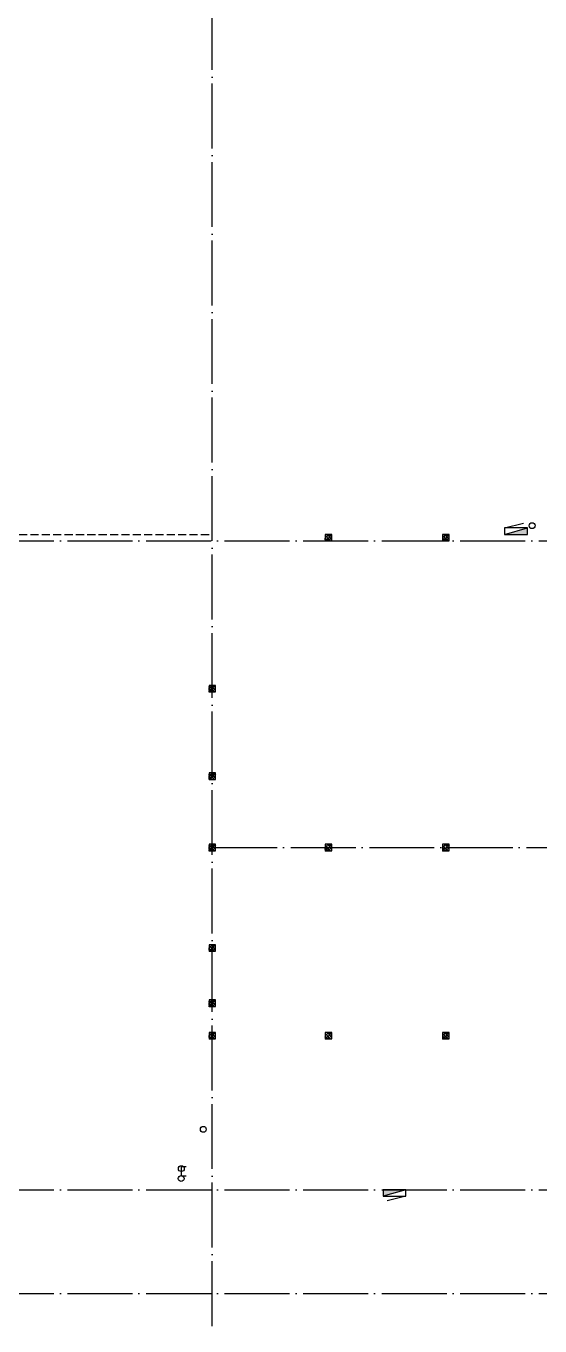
# Model space of a CAD drawing. Extents: x 6843040 to 15500510, y -6507076 to -4940511.
# Drawn here: x 7740660 to 7756494, y -5554702 to -5514627 of the extents above; entities that cross this region are included whole.
import ezdxf

# ---------------------------------------------------------------- set-up
doc = ezdxf.new("R2010")
doc.units = 0
doc.header["$LTSCALE"] = 1000
doc.header["$MEASUREMENT"] = 0
doc.linetypes.add('DASH', pattern=[0.35, 0.25, -0.1])
doc.linetypes.add('DOTE', pattern=[2.42, 2, -0.2, 0.02, -0.2])
for name, color, linetype in [('COLUMN', 10, 'Continuous'), ('DOTE', 8, 'DOTE'), ('EQUIP_消火栓', 7, 'Continuous'), ('FLOOR', 9, 'Continuous'), ('plan-1', 40, 'Continuous'), ('PUB_HATCH', 8, 'Continuous'), ('S_SURFACE', 6, 'Continuous'), ('VPIPE-消防', 1, 'Continuous'), ('VPIPE-雨水', 4, 'Continuous')]:
    doc.layers.add(name, color=color, linetype=linetype)

# ---------------------------------------------------------------- blocks, each defined once
blk = doc.blocks.new('1GZ')
at = {"layer": 'PUB_HATCH'}
h = blk.add_hatch(dxfattribs=at)
h.set_pattern_fill('钢筋混凝土', color=256, scale=25, angle=90, style=0)
h.set_pattern_definition([(134.999998, (65159.09, -463766.916), (-44.194175, -44.194172), []), (140, (65159.09, -463766.92), (15.68804, 179.315045), [18.75, -206.25]), (85, (65159.09, -463766.92), (-188.048035, -34.68783), [15, -165]), (190.4514, (65160.4, -463751.97), (-172.35988, 144.62735), [15.93505, -175.28553]), (136.1842, (65109.09, -463766.92), (41.37976, 266.81026), [28.125, -309.375]), (186.6356, (65112.54, -463744.68), (-243.52946, 233.66568), [23.90257, -262.92825]), (81.1842, (65109.1, -463766.92), (-243.52964, 233.6655), [22.5, -247.5]), (111, (65121.59, -463741.92), (100.65473, 149.22676), [18.75, -206.25]), (56, (65121.59, -463741.92), (-181.28751, 60.82884), [15, -165]), (161.4514, (65129.98, -463729.48), (-80.63262, 210.05566), [15.93505, -175.28553]), (127.499998, (65159.09, -463766.916), (-83.223463, 3.039967), [0, -163, 0, -167.5, 0, -165.625]), (97.499998, (65159.09, -463766.92), (-98.602926, 65.767388), [0, -95.5, 0, -159.25, 0, -63.125]), (57.499998, (65159.09, -463822.666), (5.638722, 133.455609), [0, -62.5, 0, -195, 0, -258.75]), (47.499998, (65159.09, -463847.67), (-25.02624, 145.796543), [0, -81.25, 0, -129.5, 0, -183.75])])
edge = h.paths.add_edge_path()
edge.add_line((371575, -196285), (371375, -196285))
edge.add_line((371575, -196285), (371575, -196085))
edge.add_line((371575, -196085), (371375, -196085))
edge.add_line((371375, -196085), (371375, -196285))
h = blk.add_hatch(dxfattribs=at)
h.set_pattern_fill('钢筋混凝土', color=256, scale=25, angle=90, style=0)
h.set_pattern_definition([(134.999998, (68776.92, -463766.916), (-44.194175, -44.194172), []), (140, (68776.92, -463766.92), (15.68804, 179.315045), [18.75, -206.25]), (85, (68776.92, -463766.92), (-188.048035, -34.68783), [15, -165]), (190.4514, (68778.23, -463751.97), (-172.35988, 144.62735), [15.93505, -175.28553]), (136.1842, (68726.92, -463766.92), (41.37976, 266.81026), [28.125, -309.375]), (186.6356, (68730.37, -463744.68), (-243.52946, 233.66568), [23.90257, -262.92825]), (81.1842, (68726.92, -463766.92), (-243.52964, 233.6655), [22.5, -247.5]), (111, (68739.42, -463741.92), (100.65473, 149.22676), [18.75, -206.25]), (56, (68739.42, -463741.92), (-181.28751, 60.82884), [15, -165]), (161.4514, (68747.8, -463729.48), (-80.63262, 210.05566), [15.93505, -175.28553]), (127.499998, (68776.92, -463766.916), (-83.223463, 3.039967), [0, -163, 0, -167.5, 0, -165.625]), (97.499998, (68776.92, -463766.92), (-98.602926, 65.767388), [0, -95.5, 0, -159.25, 0, -63.125]), (57.499998, (68776.92, -463822.666), (5.638722, 133.455609), [0, -62.5, 0, -195, 0, -258.75]), (47.499998, (68776.92, -463847.67), (-25.02624, 145.796543), [0, -81.25, 0, -129.5, 0, -183.75])])
edge = h.paths.add_edge_path()
edge.add_line((375193, -196285), (374993, -196285))
edge.add_line((375193, -196285), (375193, -196085))
edge.add_line((375193, -196085), (374993, -196085))
edge.add_line((374993, -196085), (374993, -196285))
h = blk.add_hatch(dxfattribs=at)
h.set_pattern_fill('钢筋混凝土', color=256, scale=25, angle=90, style=0)
h.set_pattern_definition([(134.999998, (61578.19, -468417.32), (-44.194175, -44.194172), []), (140, (61578.19, -468417.32), (15.68804, 179.315045), [18.75, -206.25]), (85, (61578.19, -468417.32), (-188.048035, -34.68783), [15, -165]), (190.4514, (61579.5, -468402.38), (-172.35988, 144.62735), [15.93505, -175.28553]), (136.1842, (61528.2, -468417.32), (41.37976, 266.81026), [28.125, -309.375]), (186.6356, (61531.64, -468395.09), (-243.52946, 233.66568), [23.90257, -262.92825]), (81.1842, (61528.2, -468417.32), (-243.52964, 233.6655), [22.5, -247.5]), (111, (61540.69, -468392.32), (100.65473, 149.22676), [18.75, -206.25]), (56, (61540.69, -468392.32), (-181.28751, 60.82884), [15, -165]), (161.4514, (61549.08, -468379.88), (-80.63262, 210.05566), [15.93505, -175.28553]), (127.499998, (61578.19, -468417.32), (-83.223463, 3.039967), [0, -163, 0, -167.5, 0, -165.625]), (97.499998, (61578.19, -468417.32), (-98.602926, 65.767388), [0, -95.5, 0, -159.25, 0, -63.125]), (57.499998, (61578.19, -468473.07), (5.638722, 133.455609), [0, -62.5, 0, -195, 0, -258.75]), (47.499998, (61578.19, -468498.07), (-25.02624, 145.796543), [0, -81.25, 0, -129.5, 0, -183.75])])
edge = h.paths.add_edge_path()
edge.add_line((367995, -200936), (367795, -200936))
edge.add_line((367995, -200936), (367995, -200736))
edge.add_line((367995, -200736), (367795, -200736))
edge.add_line((367795, -200736), (367795, -200936))
h = blk.add_hatch(dxfattribs=at)
h.set_pattern_fill('钢筋混凝土', color=256, scale=25, angle=90, style=0)
h.set_pattern_definition([(134.999998, (61578.19, -471117.32), (-44.194175, -44.194172), []), (140, (61578.19, -471117.32), (15.68804, 179.315045), [18.75, -206.25]), (85, (61578.19, -471117.32), (-188.048035, -34.68783), [15, -165]), (190.4514, (61579.5, -471102.38), (-172.35988, 144.62735), [15.93505, -175.28553]), (136.1842, (61528.2, -471117.32), (41.37976, 266.81026), [28.125, -309.375]), (186.6356, (61531.64, -471095.09), (-243.52946, 233.66568), [23.90257, -262.92825]), (81.1842, (61528.2, -471117.32), (-243.52964, 233.6655), [22.5, -247.5]), (111, (61540.69, -471092.32), (100.65473, 149.22676), [18.75, -206.25]), (56, (61540.69, -471092.32), (-181.28751, 60.82884), [15, -165]), (161.4514, (61549.08, -471079.88), (-80.63262, 210.05566), [15.93505, -175.28553]), (127.499998, (61578.19, -471117.32), (-83.223463, 3.039967), [0, -163, 0, -167.5, 0, -165.625]), (97.499998, (61578.19, -471117.32), (-98.602926, 65.767388), [0, -95.5, 0, -159.25, 0, -63.125]), (57.499998, (61578.19, -471173.07), (5.638722, 133.455609), [0, -62.5, 0, -195, 0, -258.75]), (47.499998, (61578.19, -471198.07), (-25.02624, 145.796543), [0, -81.25, 0, -129.5, 0, -183.75])])
edge = h.paths.add_edge_path()
edge.add_line((367995, -203636), (367795, -203636))
edge.add_line((367995, -203636), (367995, -203436))
edge.add_line((367995, -203436), (367795, -203436))
edge.add_line((367795, -203436), (367795, -203636))
h = blk.add_hatch(dxfattribs=at)
h.set_pattern_fill('钢筋混凝土', color=256, scale=25, angle=90, style=0)
h.set_pattern_definition([(134.999998, (61578.19, -473317.32), (-44.194175, -44.194172), []), (140, (61578.19, -473317.32), (15.68804, 179.315045), [18.75, -206.25]), (85, (61578.19, -473317.32), (-188.048035, -34.68783), [15, -165]), (190.4514, (61579.5, -473302.38), (-172.35988, 144.62735), [15.93505, -175.28553]), (136.1842, (61528.2, -473317.32), (41.37976, 266.81026), [28.125, -309.375]), (186.6356, (61531.64, -473295.09), (-243.52946, 233.66568), [23.90257, -262.92825]), (81.1842, (61528.2, -473317.32), (-243.52964, 233.6655), [22.5, -247.5]), (111, (61540.69, -473292.32), (100.65473, 149.22676), [18.75, -206.25]), (56, (61540.69, -473292.32), (-181.28751, 60.82884), [15, -165]), (161.4514, (61549.08, -473279.88), (-80.63262, 210.05566), [15.93505, -175.28553]), (127.499998, (61578.19, -473317.32), (-83.223463, 3.039967), [0, -163, 0, -167.5, 0, -165.625]), (97.499998, (61578.19, -473317.32), (-98.602926, 65.767388), [0, -95.5, 0, -159.25, 0, -63.125]), (57.499998, (61578.19, -473373.07), (5.638722, 133.455609), [0, -62.5, 0, -195, 0, -258.75]), (47.499998, (61578.19, -473398.07), (-25.02624, 145.796543), [0, -81.25, 0, -129.5, 0, -183.75])])
edge = h.paths.add_edge_path()
edge.add_line((367995, -205836), (367795, -205836))
edge.add_line((367995, -205836), (367995, -205636))
edge.add_line((367995, -205636), (367795, -205636))
edge.add_line((367795, -205636), (367795, -205836))
h = blk.add_hatch(dxfattribs=at)
h.set_pattern_fill('钢筋混凝土', color=256, scale=25, angle=90, style=0)
h.set_pattern_definition([(134.999998, (65159.085, -473317.32), (-44.194175, -44.194172), []), (140, (65159.09, -473317.32), (15.68804, 179.315045), [18.75, -206.25]), (85, (65159.09, -473317.32), (-188.048035, -34.68783), [15, -165]), (190.4514, (65160.4, -473302.38), (-172.35988, 144.62735), [15.93505, -175.28553]), (136.1842, (65109.09, -473317.32), (41.37976, 266.81026), [28.125, -309.375]), (186.6356, (65112.53, -473295.09), (-243.52946, 233.66568), [23.90257, -262.92825]), (81.1842, (65109.09, -473317.32), (-243.52964, 233.6655), [22.5, -247.5]), (111, (65121.59, -473292.32), (100.65473, 149.22676), [18.75, -206.25]), (56, (65121.59, -473292.32), (-181.28751, 60.82884), [15, -165]), (161.4514, (65129.97, -473279.88), (-80.63262, 210.05566), [15.93505, -175.28553]), (127.499998, (65159.085, -473317.32), (-83.223463, 3.039967), [0, -163, 0, -167.5, 0, -165.625]), (97.499998, (65159.085, -473317.32), (-98.602926, 65.767388), [0, -95.5, 0, -159.25, 0, -63.125]), (57.499998, (65159.085, -473373.07), (5.638722, 133.455609), [0, -62.5, 0, -195, 0, -258.75]), (47.499998, (65159.09, -473398.07), (-25.02624, 145.796543), [0, -81.25, 0, -129.5, 0, -183.75])])
edge = h.paths.add_edge_path()
edge.add_line((371575, -205836), (371375, -205836))
edge.add_line((371575, -205836), (371575, -205636))
edge.add_line((371575, -205636), (371375, -205636))
edge.add_line((371375, -205636), (371375, -205836))
h = blk.add_hatch(dxfattribs=at)
h.set_pattern_fill('钢筋混凝土', color=256, scale=25, angle=90, style=0)
h.set_pattern_definition([(134.999998, (68776.915, -473317.32), (-44.194175, -44.194172), []), (140, (68776.91, -473317.32), (15.68804, 179.315045), [18.75, -206.25]), (85, (68776.91, -473317.32), (-188.048035, -34.68783), [15, -165]), (190.4514, (68778.22, -473302.38), (-172.35988, 144.62735), [15.93505, -175.28553]), (136.1842, (68726.91, -473317.32), (41.37976, 266.81026), [28.125, -309.375]), (186.6356, (68730.36, -473295.09), (-243.52946, 233.66568), [23.90257, -262.92825]), (81.1842, (68726.91, -473317.32), (-243.52964, 233.6655), [22.5, -247.5]), (111, (68739.41, -473292.32), (100.65473, 149.22676), [18.75, -206.25]), (56, (68739.41, -473292.32), (-181.28751, 60.82884), [15, -165]), (161.4514, (68747.8, -473279.88), (-80.63262, 210.05566), [15.93505, -175.28553]), (127.499998, (68776.915, -473317.32), (-83.223463, 3.039967), [0, -163, 0, -167.5, 0, -165.625]), (97.499998, (68776.915, -473317.32), (-98.602926, 65.767388), [0, -95.5, 0, -159.25, 0, -63.125]), (57.499998, (68776.915, -473373.07), (5.638722, 133.455609), [0, -62.5, 0, -195, 0, -258.75]), (47.499998, (68776.91, -473398.07), (-25.02624, 145.796543), [0, -81.25, 0, -129.5, 0, -183.75])])
edge = h.paths.add_edge_path()
edge.add_line((375193, -205836), (374993, -205836))
edge.add_line((375193, -205836), (375193, -205636))
edge.add_line((375193, -205636), (374993, -205636))
edge.add_line((374993, -205636), (374993, -205836))
h = blk.add_hatch(dxfattribs=at)
h.set_pattern_fill('钢筋混凝土', color=256, scale=25, angle=90, style=0)
h.set_pattern_definition([(134.999998, (61578.19, -476416.92), (-44.194175, -44.194172), []), (140, (61578.19, -476416.92), (15.68804, 179.315045), [18.75, -206.25]), (85, (61578.19, -476416.92), (-188.048035, -34.68783), [15, -165]), (190.4514, (61579.5, -476401.98), (-172.35988, 144.62735), [15.93505, -175.28553]), (136.1842, (61528.2, -476416.92), (41.37976, 266.81026), [28.125, -309.375]), (186.6356, (61531.64, -476394.69), (-243.52946, 233.66568), [23.90257, -262.92825]), (81.1842, (61528.2, -476416.92), (-243.52964, 233.6655), [22.5, -247.5]), (111, (61540.69, -476391.92), (100.65473, 149.22676), [18.75, -206.25]), (56, (61540.69, -476391.92), (-181.28751, 60.82884), [15, -165]), (161.4514, (61549.08, -476379.48), (-80.63262, 210.05566), [15.93505, -175.28553]), (127.499998, (61578.19, -476416.92), (-83.223463, 3.039967), [0, -163, 0, -167.5, 0, -165.625]), (97.499998, (61578.19, -476416.92), (-98.602926, 65.767388), [0, -95.5, 0, -159.25, 0, -63.125]), (57.499998, (61578.19, -476472.67), (5.638722, 133.455609), [0, -62.5, 0, -195, 0, -258.75]), (47.499998, (61578.19, -476497.67), (-25.02624, 145.796543), [0, -81.25, 0, -129.5, 0, -183.75])])
edge = h.paths.add_edge_path()
edge.add_line((367995, -208935), (367795, -208935))
edge.add_line((367995, -208935), (367995, -208735))
edge.add_line((367995, -208735), (367795, -208735))
edge.add_line((367795, -208735), (367795, -208935))
h = blk.add_hatch(dxfattribs=at)
h.set_pattern_fill('钢筋混凝土', color=256, scale=25, angle=90, style=0)
h.set_pattern_definition([(134.999998, (61578.19, -478116.92), (-44.194175, -44.194172), []), (140, (61578.19, -478116.92), (15.68804, 179.315045), [18.75, -206.25]), (85, (61578.19, -478116.92), (-188.048035, -34.68783), [15, -165]), (190.4514, (61579.5, -478101.98), (-172.35988, 144.62735), [15.93505, -175.28553]), (136.1842, (61528.2, -478116.92), (41.37976, 266.81026), [28.125, -309.375]), (186.6356, (61531.64, -478094.69), (-243.52946, 233.66568), [23.90257, -262.92825]), (81.1842, (61528.2, -478116.92), (-243.52964, 233.6655), [22.5, -247.5]), (111, (61540.69, -478091.92), (100.65473, 149.22676), [18.75, -206.25]), (56, (61540.69, -478091.92), (-181.28751, 60.82884), [15, -165]), (161.4514, (61549.08, -478079.48), (-80.63262, 210.05566), [15.93505, -175.28553]), (127.499998, (61578.19, -478116.92), (-83.223463, 3.039967), [0, -163, 0, -167.5, 0, -165.625]), (97.499998, (61578.19, -478116.92), (-98.602926, 65.767388), [0, -95.5, 0, -159.25, 0, -63.125]), (57.499998, (61578.19, -478172.67), (5.638722, 133.455609), [0, -62.5, 0, -195, 0, -258.75]), (47.499998, (61578.19, -478197.67), (-25.02624, 145.796543), [0, -81.25, 0, -129.5, 0, -183.75])])
edge = h.paths.add_edge_path()
edge.add_line((367995, -210635), (367795, -210635))
edge.add_line((367995, -210635), (367995, -210435))
edge.add_line((367995, -210435), (367795, -210435))
edge.add_line((367795, -210435), (367795, -210635))
h = blk.add_hatch(dxfattribs=at)
h.set_pattern_fill('钢筋混凝土', color=256, scale=25, angle=90, style=0)
h.set_pattern_definition([(134.999998, (61578.19, -479116.92), (-44.194175, -44.194172), []), (140, (61578.19, -479116.92), (15.68804, 179.315045), [18.75, -206.25]), (85, (61578.19, -479116.92), (-188.048035, -34.68783), [15, -165]), (190.4514, (61579.5, -479101.98), (-172.35988, 144.62735), [15.93505, -175.28553]), (136.1842, (61528.2, -479116.92), (41.37976, 266.81026), [28.125, -309.375]), (186.6356, (61531.64, -479094.69), (-243.52946, 233.66568), [23.90257, -262.92825]), (81.1842, (61528.2, -479116.92), (-243.52964, 233.6655), [22.5, -247.5]), (111, (61540.69, -479091.92), (100.65473, 149.22676), [18.75, -206.25]), (56, (61540.69, -479091.92), (-181.28751, 60.82884), [15, -165]), (161.4514, (61549.08, -479079.48), (-80.63262, 210.05566), [15.93505, -175.28553]), (127.499998, (61578.19, -479116.92), (-83.223463, 3.039967), [0, -163, 0, -167.5, 0, -165.625]), (97.499998, (61578.19, -479116.92), (-98.602926, 65.767388), [0, -95.5, 0, -159.25, 0, -63.125]), (57.499998, (61578.19, -479172.67), (5.638722, 133.455609), [0, -62.5, 0, -195, 0, -258.75]), (47.499998, (61578.19, -479197.67), (-25.02624, 145.796543), [0, -81.25, 0, -129.5, 0, -183.75])])
edge = h.paths.add_edge_path()
edge.add_line((367995, -211635), (367795, -211635))
edge.add_line((367995, -211635), (367995, -211435))
edge.add_line((367995, -211435), (367795, -211435))
edge.add_line((367795, -211435), (367795, -211635))
h = blk.add_hatch(dxfattribs=at)
h.set_pattern_fill('钢筋混凝土', color=256, scale=25, angle=90, style=0)
h.set_pattern_definition([(134.999998, (65159.085, -479116.92), (-44.194175, -44.194172), []), (140, (65159.09, -479116.92), (15.68804, 179.315045), [18.75, -206.25]), (85, (65159.09, -479116.92), (-188.048035, -34.68783), [15, -165]), (190.4514, (65160.4, -479101.98), (-172.35988, 144.62735), [15.93505, -175.28553]), (136.1842, (65109.09, -479116.92), (41.37976, 266.81026), [28.125, -309.375]), (186.6356, (65112.53, -479094.69), (-243.52946, 233.66568), [23.90257, -262.92825]), (81.1842, (65109.09, -479116.92), (-243.52964, 233.6655), [22.5, -247.5]), (111, (65121.59, -479091.92), (100.65473, 149.22676), [18.75, -206.25]), (56, (65121.59, -479091.92), (-181.28751, 60.82884), [15, -165]), (161.4514, (65129.97, -479079.48), (-80.63262, 210.05566), [15.93505, -175.28553]), (127.499998, (65159.085, -479116.92), (-83.223463, 3.039967), [0, -163, 0, -167.5, 0, -165.625]), (97.499998, (65159.085, -479116.92), (-98.602926, 65.767388), [0, -95.5, 0, -159.25, 0, -63.125]), (57.499998, (65159.085, -479172.67), (5.638722, 133.455609), [0, -62.5, 0, -195, 0, -258.75]), (47.499998, (65159.09, -479197.67), (-25.02624, 145.796543), [0, -81.25, 0, -129.5, 0, -183.75])])
edge = h.paths.add_edge_path()
edge.add_line((371575, -211635), (371375, -211635))
edge.add_line((371575, -211635), (371575, -211435))
edge.add_line((371575, -211435), (371375, -211435))
edge.add_line((371375, -211435), (371375, -211635))
h = blk.add_hatch(dxfattribs=at)
h.set_pattern_fill('钢筋混凝土', color=256, scale=25, angle=90, style=0)
h.set_pattern_definition([(134.999998, (68776.915, -479116.92), (-44.194175, -44.194172), []), (140, (68776.91, -479116.92), (15.68804, 179.315045), [18.75, -206.25]), (85, (68776.91, -479116.92), (-188.048035, -34.68783), [15, -165]), (190.4514, (68778.22, -479101.98), (-172.35988, 144.62735), [15.93505, -175.28553]), (136.1842, (68726.91, -479116.92), (41.37976, 266.81026), [28.125, -309.375]), (186.6356, (68730.36, -479094.69), (-243.52946, 233.66568), [23.90257, -262.92825]), (81.1842, (68726.91, -479116.92), (-243.52964, 233.6655), [22.5, -247.5]), (111, (68739.41, -479091.92), (100.65473, 149.22676), [18.75, -206.25]), (56, (68739.41, -479091.92), (-181.28751, 60.82884), [15, -165]), (161.4514, (68747.8, -479079.48), (-80.63262, 210.05566), [15.93505, -175.28553]), (127.499998, (68776.915, -479116.92), (-83.223463, 3.039967), [0, -163, 0, -167.5, 0, -165.625]), (97.499998, (68776.915, -479116.92), (-98.602926, 65.767388), [0, -95.5, 0, -159.25, 0, -63.125]), (57.499998, (68776.915, -479172.67), (5.638722, 133.455609), [0, -62.5, 0, -195, 0, -258.75]), (47.499998, (68776.91, -479197.67), (-25.02624, 145.796543), [0, -81.25, 0, -129.5, 0, -183.75])])
edge = h.paths.add_edge_path()
edge.add_line((375193, -211635), (374993, -211635))
edge.add_line((375193, -211635), (375193, -211435))
edge.add_line((375193, -211435), (374993, -211435))
edge.add_line((374993, -211435), (374993, -211635))
at = {"layer": 'COLUMN'}
for points in [[(371375, -196285), (371575, -196285), (371575, -196085), (371375, -196085)], [(374993, -196285), (375193, -196285), (375193, -196085), (374993, -196085)], [(367795, -200936), (367995, -200936), (367995, -200736), (367795, -200736)], [(367795, -203636), (367995, -203636), (367995, -203436), (367795, -203436)], [(367795, -205836), (367995, -205836), (367995, -205636), (367795, -205636)], [(371375, -205836), (371575, -205836), (371575, -205636), (371375, -205636)], [(374993, -205836), (375193, -205836), (375193, -205636), (374993, -205636)], [(367795, -208935), (367995, -208935), (367995, -208735), (367795, -208735)], [(367795, -210635), (367995, -210635), (367995, -210435), (367795, -210435)], [(367795, -211635), (367995, -211635), (367995, -211435), (367795, -211435)], [(371375, -211635), (371575, -211635), (371575, -211435), (371375, -211435)], [(374993, -211635), (375193, -211635), (375193, -211435), (374993, -211435)]]:
    blk.add_lwpolyline(points, close=True, dxfattribs=at)
blk = doc.blocks.new('1F手摇拉杆')
at = {"layer": 'S_SURFACE'}
blk.add_lwpolyline([(7745597, -5550080), (7745447, -5550080), (7745447, -5549780), (7745597, -5549780)], dxfattribs=at)
blk = doc.blocks.new('$TWTSYS$00000508')
for p, q in [((-0.5, 0.5), (0.324, 1.224)), ((-0.5, 0.5), (-0.5, -0.5)), ((-0.5, -0.5), (0.5, 0.5)), ((0.5, 0.5), (-0.5, 0.5)), ((0.5, -0.5), (0.5, 0.5)), ((-0.5, -0.5), (0.5, -0.5))]:
    blk.add_line(p, q)
blk.add_solid([(0.5, -0.5), (0.5, 0.5), (-0.5, -0.5)])
blk = doc.blocks.new('一层排水消防0922')
at = {"layer": 'VPIPE-消防'}
for centre in [(7756251, -5530031), (7746121, -5548639)]:
    blk.add_circle(centre, 90, dxfattribs=at)
at = {"layer": 'VPIPE-雨水'}
for centre in [(7745445, -5549850), (7745439, -5550157)]:
    blk.add_circle(centre, 90, dxfattribs=at)
at = {"layer": 'EQUIP_消火栓', "xscale": 700, "yscale": 200, "zscale": 700}
for p, rotation in [((7755756, -5530202), 359.9999949910436), ((7752010, -5550602), 179.9999949910436)]:
    blk.add_blockref('$TWTSYS$00000508', p, dxfattribs=dict(at, rotation=rotation))

msp = doc.modelspace()

# ---------------------------------------------------------------- linework, layer by layer
at = {"layer": 'DOTE'}
for p, q in [((7746397.4, -5554702), (7746397.4, -5485702.5)), ((7640299.5, -5530502), (7779797.4, -5530502)), ((7746397.4, -5539952.4), (7767997.4, -5539952.4)), ((7640299.5, -5550502), (7781238.3, -5550502)), ((7640299.5, -5553702), (7781238.3, -5553702))]:
    msp.add_line(p, q, dxfattribs=at)
at = {"layer": 'FLOOR', "linetype": 'DASH'}
msp.add_lwpolyline([(7724697.4, -5549002), (7724697.4, -5530302), (7746297.4, -5530302)], dxfattribs=at)

# ---------------------------------------------------------------- block references
msp.add_blockref('1GZ', (7378502.9, -5334216.6))
at = {"layer": 'plan-1'}
for name in ['一层排水消防0922', '1F手摇拉杆']:
    msp.add_blockref(name, (0, 0), dxfattribs=at)

doc.saveas('drawing.dxf')
